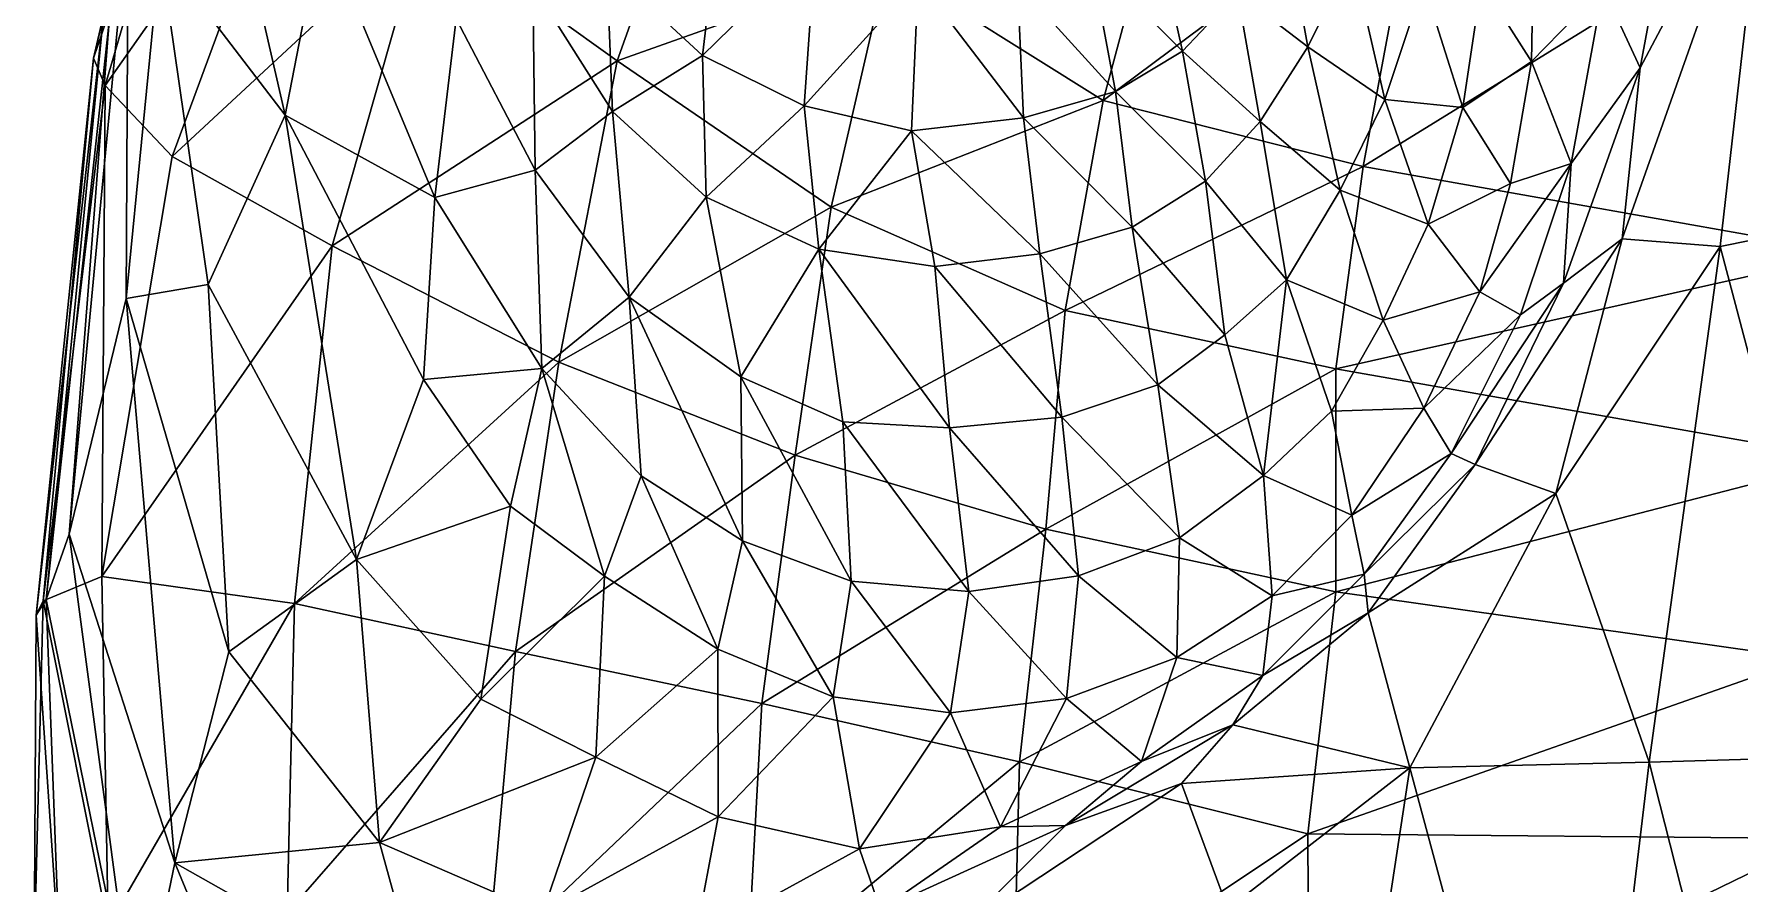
# Model space of a CAD drawing. Extents: x -1.56 to 1.56, y -5.64 to 3.99.
# Drawn here: x -1.416 to -0.25, y 1.642 to 2.223 of the extents above; entities that cross this region are included whole.
import ezdxf

# ---------------------------------------------------------------- set-up
doc = ezdxf.new("R2010")
doc.units = 0
doc.layers.add('MAMMOTH$LWO', color=1, linetype='CONTINUOUS')

msp = doc.modelspace()

# ---------------------------------------------------------------- linework, layer by layer
at = {"layer": 'MAMMOTH$LWO'}
for points in [[(-1.2838, 2.5877, 4.1168), (-1.3755, 2.2066, 3.9475), (-1.2812, 2.4821, 4.2982)], [(-1.3755, 2.2066, 3.9475), (-1.2838, 2.5877, 4.1168), (-1.3685, 2.2359, 3.808)], [(-1.3675, 2.1877, 4.1506), (-1.2812, 2.4821, 4.2982), (-1.3755, 2.2066, 3.9475)], [(-1.2812, 2.4821, 4.2982), (-1.3675, 2.1877, 4.1506), (-1.2335, 2.3783, 4.4824)], [(-1.2981, 2.4021, 2.325), (-1.2443, 2.1675, 2.3551), (-1.3299, 2.2795, 2.8045)], [(-1.2194, 2.2968, 2.0211), (-1.2443, 2.1675, 2.3551), (-1.2981, 2.4021, 2.325)], [(-1.0174, 2.2046, 4.823), (-0.9549, 2.3793, 4.7974), (-1.1493, 2.2992, 4.6514)], [(-0.833, 2.2704, 4.9291), (-0.9549, 2.3793, 4.7974), (-1.0174, 2.2046, 4.823)], [(-1.3217, 2.1392, 4.4018), (-1.2335, 2.3783, 4.4824), (-1.3675, 2.1877, 4.1506)], [(-1.2335, 2.3783, 4.4824), (-1.3217, 2.1392, 4.4018), (-1.1493, 2.2992, 4.6514)], [(-0.6852, 2.1776, 5.0443), (-0.6334, 2.3703, 4.9364), (-0.833, 2.2704, 4.9291)], [(-0.6334, 2.3703, 4.9364), (-0.6852, 2.1776, 5.0443), (-0.4688, 2.3389, 5.0042)], [(-0.288, 2.3619, 2.2025), (-0.318, 2.1999, 2.1859), (-0.3434, 2.2546, 2.081)], [(-0.2307, 2.3649, 2.3398), (-0.3303, 2.0829, 2.2862), (-0.318, 2.1999, 2.1859)], [(-0.3303, 2.0829, 2.2862), (-0.2307, 2.3649, 2.3398), (-0.2632, 2.0777, 2.3552)], [(-0.318, 2.1999, 2.1859), (-0.288, 2.3619, 2.2025), (-0.2307, 2.3649, 2.3398)], [(-0.2632, 2.0777, 2.3552), (-0.2307, 2.3649, 2.3398), (-0.1527, 2.1001, 2.3899)], [(-0.5073, 2.1324, 5.1203), (-0.4688, 2.3389, 5.0042), (-0.6852, 2.1776, 5.0443)], [(-0.1735, 2.0732, 5.1183), (-0.1725, 2.339, 5.0355), (-0.5073, 2.1324, 5.1203)], [(-0.4688, 2.3389, 5.0042), (-0.5073, 2.1324, 5.1203), (-0.1725, 2.339, 5.0355)], [(-0.9591, 2.2084, 1.4222), (-1.0244, 2.2689, 1.3978), (-0.9456, 2.3214, 1.1824)], [(-0.9456, 2.3214, 1.1824), (-0.8817, 2.284, 1.1865), (-0.9591, 2.2084, 1.4222)], [(-1.3647, 2.2316, 3.6282), (-1.3518, 2.3047, 3.2845), (-1.3921, 1.8809, 3.5815)], [(-1.353, 2.0421, 3.2371), (-1.3921, 1.8809, 3.5815), (-1.3518, 2.3047, 3.2845)], [(-1.3518, 2.3047, 3.2845), (-1.3299, 2.2795, 2.8045), (-1.353, 2.0421, 3.2371)], [(-1.2122, 2.0782, 4.643), (-1.1493, 2.2992, 4.6514), (-1.3217, 2.1392, 4.4018)], [(-1.0174, 2.2046, 4.823), (-1.1493, 2.2992, 4.6514), (-1.2122, 2.0782, 4.643)], [(-0.561, 2.3013, 1.34), (-0.5453, 2.2143, 1.5198), (-0.5932, 2.2511, 1.3648)], [(-0.5148, 2.2755, 1.5032), (-0.5453, 2.2143, 1.5198), (-0.561, 2.3013, 1.34)], [(-1.2194, 2.2968, 2.0211), (-1.142, 2.1112, 2.0283), (-1.2443, 2.1675, 2.3551)], [(-1.142, 2.1112, 2.0283), (-1.2194, 2.2968, 2.0211), (-1.1275, 2.2335, 1.7706)], [(-0.6493, 2.2941, 1.1683), (-0.6308, 2.2113, 1.3876), (-0.6936, 2.2741, 1.1765)], [(-0.5932, 2.2511, 1.3648), (-0.6308, 2.2113, 1.3876), (-0.6493, 2.2941, 1.1683)], [(-0.3907, 2.2958, 1.9322), (-0.3922, 2.2043, 1.9412), (-0.4265, 2.258, 1.7845)], [(-0.3922, 2.2043, 1.9412), (-0.3907, 2.2958, 1.9322), (-0.3434, 2.2546, 2.081)], [(-1.2971, 2.0517, 2.7759), (-1.353, 2.0421, 3.2371), (-1.3299, 2.2795, 2.8045)], [(-1.2443, 2.1675, 2.3551), (-1.2971, 2.0517, 2.7759), (-1.3299, 2.2795, 2.8045)], [(-0.8896, 2.1739, 1.4281), (-0.9591, 2.2084, 1.4222), (-0.8817, 2.284, 1.1865)], [(-0.8817, 2.284, 1.1865), (-0.8117, 2.26, 1.1966), (-0.8896, 2.1739, 1.4281)], [(-0.6936, 2.2741, 1.1765), (-0.6768, 2.1838, 1.4051), (-0.7438, 2.2575, 1.199)], [(-0.6308, 2.2113, 1.3876), (-0.6768, 2.1838, 1.4051), (-0.6936, 2.2741, 1.1765)], [(-0.5148, 2.2755, 1.5032), (-0.4926, 2.1782, 1.6758), (-0.5453, 2.2143, 1.5198)], [(-0.4661, 2.2578, 1.6522), (-0.4926, 2.1782, 1.6758), (-0.5148, 2.2755, 1.5032)], [(-1.0205, 2.17, 1.5863), (-1.075, 2.2563, 1.5602), (-1.0244, 2.2689, 1.3978)], [(-1.0244, 2.2689, 1.3978), (-0.9591, 2.2084, 1.4222), (-1.0205, 2.17, 1.5863)], [(-0.871, 2.1046, 4.9764), (-0.833, 2.2704, 4.9291), (-1.0174, 2.2046, 4.823)], [(-0.6852, 2.1776, 5.0443), (-0.833, 2.2704, 4.9291), (-0.871, 2.1046, 4.9764)], [(-1.0734, 2.1299, 1.7779), (-1.1275, 2.2335, 1.7706), (-1.075, 2.2563, 1.5602)], [(-1.075, 2.2563, 1.5602), (-1.0205, 2.17, 1.5863), (-1.0734, 2.1299, 1.7779)], [(-0.8161, 2.1568, 1.4357), (-0.8896, 2.1739, 1.4281), (-0.8117, 2.26, 1.1966)], [(-0.7396, 2.1657, 1.4147), (-0.8161, 2.1568, 1.4357), (-0.8117, 2.26, 1.1966)], [(-0.7438, 2.2575, 1.199), (-0.7396, 2.1657, 1.4147), (-0.8117, 2.26, 1.1966)], [(-0.6768, 2.1838, 1.4051), (-0.7396, 2.1657, 1.4147), (-0.7438, 2.2575, 1.199)], [(-0.5932, 2.2511, 1.3648), (-0.5779, 2.1633, 1.5342), (-0.6308, 2.2113, 1.3876)], [(-0.5453, 2.2143, 1.5198), (-0.5779, 2.1633, 1.5342), (-0.5932, 2.2511, 1.3648)], [(-0.4661, 2.2578, 1.6522), (-0.4392, 2.1728, 1.8113), (-0.4926, 2.1782, 1.6758)], [(-0.4265, 2.258, 1.7845), (-0.4392, 2.1728, 1.8113), (-0.4661, 2.2578, 1.6522)], [(-0.4265, 2.258, 1.7845), (-0.3922, 2.2043, 1.9412), (-0.4392, 2.1728, 1.8113)], [(-0.3434, 2.2546, 2.081), (-0.3651, 2.1345, 2.0773), (-0.3922, 2.2043, 1.9412)], [(-0.3651, 2.1345, 2.0773), (-0.3434, 2.2546, 2.081), (-0.318, 2.1999, 2.1859)], [(-1.3755, 2.2066, 3.9475), (-1.3685, 2.2359, 3.808), (-1.4147, 1.8255, 3.8723)], [(-1.3685, 2.2359, 3.808), (-1.4078, 1.8362, 3.7596), (-1.4147, 1.8255, 3.8723)], [(-1.3685, 2.2359, 3.808), (-1.3647, 2.2316, 3.6282), (-1.4078, 1.8362, 3.7596)], [(-1.3921, 1.8809, 3.5815), (-1.4078, 1.8362, 3.7596), (-1.3647, 2.2316, 3.6282)], [(-1.1275, 2.2335, 1.7706), (-1.0734, 2.1299, 1.7779), (-1.142, 2.1112, 2.0283)], [(-1.3755, 2.2066, 3.9475), (-1.4147, 1.8255, 3.8723), (-1.4099, 1.8353, 4.1113)], [(-1.3675, 2.1877, 4.1506), (-1.3755, 2.2066, 3.9475), (-1.4099, 1.8353, 4.1113)], [(-1.0572, 1.9986, 4.8503), (-1.0174, 2.2046, 4.823), (-1.2122, 2.0782, 4.643)], [(-0.871, 2.1046, 4.9764), (-1.0174, 2.2046, 4.823), (-1.0572, 1.9986, 4.8503)], [(-0.9565, 2.1115, 1.5973), (-1.0205, 2.17, 1.5863), (-0.9591, 2.2084, 1.4222)], [(-0.9591, 2.2084, 1.4222), (-0.8896, 2.1739, 1.4281), (-0.9565, 2.1115, 1.5973)], [(-0.6308, 2.2113, 1.3876), (-0.6151, 2.1225, 1.5477), (-0.6768, 2.1838, 1.4051)], [(-0.5779, 2.1633, 1.5342), (-0.6151, 2.1225, 1.5477), (-0.6308, 2.2113, 1.3876)], [(-0.5453, 2.2143, 1.5198), (-0.523, 2.1162, 1.6851), (-0.5779, 2.1633, 1.5342)], [(-0.4926, 2.1782, 1.6758), (-0.523, 2.1162, 1.6851), (-0.5453, 2.2143, 1.5198)], [(-0.3922, 2.2043, 1.9412), (-0.4067, 2.1207, 1.9511), (-0.4392, 2.1728, 1.8113)], [(-0.4067, 2.1207, 1.9511), (-0.3922, 2.2043, 1.9412), (-0.3651, 2.1345, 2.0773)], [(-0.318, 2.1999, 2.1859), (-0.3704, 2.0526, 2.1816), (-0.3651, 2.1345, 2.0773)], [(-0.3704, 2.0526, 2.1816), (-0.318, 2.1999, 2.1859), (-0.3303, 2.0829, 2.2862)], [(-1.3675, 2.1877, 4.1506), (-1.4099, 1.8353, 4.1113), (-1.3698, 1.8521, 4.41)], [(-1.3217, 2.1392, 4.4018), (-1.3675, 2.1877, 4.1506), (-1.3698, 1.8521, 4.41)], [(-0.6768, 2.1838, 1.4051), (-0.6654, 2.091, 1.563), (-0.7396, 2.1657, 1.4147)], [(-0.6151, 2.1225, 1.5477), (-0.6654, 2.091, 1.563), (-0.6768, 2.1838, 1.4051)], [(-1.0091, 2.043, 1.7861), (-1.0734, 2.1299, 1.7779), (-1.0205, 2.17, 1.5863)], [(-1.0205, 2.17, 1.5863), (-0.9565, 2.1115, 1.5973), (-1.0091, 2.043, 1.7861)], [(-0.8795, 2.0759, 1.5972), (-0.9565, 2.1115, 1.5973), (-0.8896, 2.1739, 1.4281)], [(-0.8896, 2.1739, 1.4281), (-0.8161, 2.1568, 1.4357), (-0.8795, 2.0759, 1.5972)], [(-0.7111, 2.034, 5.0922), (-0.6852, 2.1776, 5.0443), (-0.871, 2.1046, 4.9764)], [(-0.5073, 2.1324, 5.1203), (-0.6852, 2.1776, 5.0443), (-0.7111, 2.034, 5.0922)], [(-0.4926, 2.1782, 1.6758), (-0.4629, 2.093, 1.8316), (-0.523, 2.1162, 1.6851)], [(-0.4392, 2.1728, 1.8113), (-0.4629, 2.093, 1.8316), (-0.4926, 2.1782, 1.6758)], [(-0.4392, 2.1728, 1.8113), (-0.4067, 2.1207, 1.9511), (-0.4629, 2.093, 1.8316)], [(-1.2971, 2.0517, 2.7759), (-1.2443, 2.1675, 2.3551), (-1.1956, 1.8636, 2.6951)], [(-1.2443, 2.1675, 2.3551), (-1.1498, 1.9868, 2.2983), (-1.1956, 1.8636, 2.6951)], [(-1.1498, 1.9868, 2.2983), (-1.2443, 2.1675, 2.3551), (-1.142, 2.1112, 2.0283)], [(-0.7396, 2.1657, 1.4147), (-0.7285, 2.0726, 1.5765), (-0.8161, 2.1568, 1.4357)], [(-0.6654, 2.091, 1.563), (-0.7285, 2.0726, 1.5765), (-0.7396, 2.1657, 1.4147)], [(-0.5779, 2.1633, 1.5342), (-0.5598, 2.0549, 1.6925), (-0.6151, 2.1225, 1.5477)], [(-0.523, 2.1162, 1.6851), (-0.5598, 2.0549, 1.6925), (-0.5779, 2.1633, 1.5342)], [(-0.8002, 2.064, 1.5923), (-0.8795, 2.0759, 1.5972), (-0.8161, 2.1568, 1.4357)], [(-0.7285, 2.0726, 1.5765), (-0.8002, 2.064, 1.5923), (-0.8161, 2.1568, 1.4357)], [(-1.3217, 2.1392, 4.4018), (-1.3698, 1.8521, 4.41), (-1.2122, 2.0782, 4.643)], [(-0.4067, 2.1207, 1.9511), (-0.3651, 2.1345, 2.0773), (-0.4276, 2.0466, 1.9696)], [(-0.3651, 2.1345, 2.0773), (-0.3999, 2.031, 2.0842), (-0.4276, 2.0466, 1.9696)], [(-0.3999, 2.031, 2.0842), (-0.3651, 2.1345, 2.0773), (-0.3704, 2.0526, 2.1816)], [(-1.0689, 1.9943, 2.0167), (-1.142, 2.1112, 2.0283), (-1.0734, 2.1299, 1.7779)], [(-1.0734, 2.1299, 1.7779), (-1.0091, 2.043, 1.7861), (-1.0689, 1.9943, 2.0167)], [(-0.526, 1.9941, 5.1655), (-0.5073, 2.1324, 5.1203), (-0.7111, 2.034, 5.0922)], [(-0.6151, 2.1225, 1.5477), (-0.602, 2.0174, 1.6931), (-0.6654, 2.091, 1.563)], [(-0.5598, 2.0549, 1.6925), (-0.602, 2.0174, 1.6931), (-0.6151, 2.1225, 1.5477)], [(-0.5073, 2.1324, 5.1203), (-0.526, 1.9941, 5.1655), (-0.1735, 2.0732, 5.1183)], [(-1.142, 2.1112, 2.0283), (-1.0689, 1.9943, 2.0167), (-1.1498, 1.9868, 2.2983)], [(-0.9329, 1.9885, 1.7723), (-1.0091, 2.043, 1.7861), (-0.9565, 2.1115, 1.5973)], [(-0.9565, 2.1115, 1.5973), (-0.8795, 2.0759, 1.5972), (-0.9329, 1.9885, 1.7723)], [(-0.523, 2.1162, 1.6851), (-0.4936, 2.0273, 1.8364), (-0.5598, 2.0549, 1.6925)], [(-0.4629, 2.093, 1.8316), (-0.4936, 2.0273, 1.8364), (-0.523, 2.1162, 1.6851)], [(-0.4067, 2.1207, 1.9511), (-0.4276, 2.0466, 1.9696), (-0.4629, 2.093, 1.8316)], [(-0.8956, 1.9349, 5.0172), (-0.871, 2.1046, 4.9764), (-1.0572, 1.9986, 4.8503)], [(-0.7111, 2.034, 5.0922), (-0.871, 2.1046, 4.9764), (-0.8956, 1.9349, 5.0172)], [(-0.1527, 2.1001, 2.3899), (-0.1712, 1.7292, 2.4054), (-0.2632, 2.0777, 2.3552)], [(-0.6654, 2.091, 1.563), (-0.6477, 1.983, 1.7115), (-0.7285, 2.0726, 1.5765)], [(-0.602, 2.0174, 1.6931), (-0.6477, 1.983, 1.7115), (-0.6654, 2.091, 1.563)], [(-0.4629, 2.093, 1.8316), (-0.4276, 2.0466, 1.9696), (-0.4936, 2.0273, 1.8364)], [(-1.2379, 1.8336, 4.6931), (-1.2122, 2.0782, 4.643), (-1.3698, 1.8521, 4.41)], [(-1.0572, 1.9986, 4.8503), (-1.2122, 2.0782, 4.643), (-1.2379, 1.8336, 4.6931)], [(-0.8631, 1.9577, 1.7676), (-0.9329, 1.9885, 1.7723), (-0.8795, 2.0759, 1.5972)], [(-0.8002, 2.064, 1.5923), (-0.7902, 1.9536, 1.7471), (-0.8795, 2.0759, 1.5972)], [(-0.7902, 1.9536, 1.7471), (-0.8631, 1.9577, 1.7676), (-0.8795, 2.0759, 1.5972)], [(-0.3704, 2.0526, 2.1816), (-0.3303, 2.0829, 2.2862), (-0.4307, 1.9287, 2.2431)], [(-0.3303, 2.0829, 2.2862), (-0.3756, 1.9087, 2.386), (-0.4307, 1.9287, 2.2431)], [(-0.3303, 2.0829, 2.2862), (-0.2632, 2.0777, 2.3552), (-0.3756, 1.9087, 2.386)], [(-0.2632, 2.0777, 2.3552), (-0.3118, 1.7251, 2.4021), (-0.3756, 1.9087, 2.386)], [(-0.3118, 1.7251, 2.4021), (-0.2632, 2.0777, 2.3552), (-0.1712, 1.7292, 2.4054)], [(-0.7285, 2.0726, 1.5765), (-0.7133, 1.9611, 1.7297), (-0.8002, 2.064, 1.5923)], [(-0.6477, 1.983, 1.7115), (-0.7133, 1.9611, 1.7297), (-0.7285, 2.0726, 1.5765)], [(-0.1755, 1.9322, 5.1604), (-0.1735, 2.0732, 5.1183), (-0.526, 1.9941, 5.1655)], [(-0.7133, 1.9611, 1.7297), (-0.7902, 1.9536, 1.7471), (-0.8002, 2.064, 1.5923)], [(-0.602, 2.0174, 1.6931), (-0.5598, 2.0549, 1.6925), (-0.5756, 1.921, 1.8397)], [(-0.529, 1.965, 1.8437), (-0.5756, 1.921, 1.8397), (-0.5598, 2.0549, 1.6925)], [(-0.4936, 2.0273, 1.8364), (-0.529, 1.965, 1.8437), (-0.5598, 2.0549, 1.6925)], [(-0.3999, 2.031, 2.0842), (-0.3704, 2.0526, 2.1816), (-0.4473, 1.9361, 2.1127)], [(-0.3704, 2.0526, 2.1816), (-0.4307, 1.9287, 2.2431), (-0.4473, 1.9361, 2.1127)], [(-1.3921, 1.8809, 3.5815), (-1.353, 2.0421, 3.2371), (-1.3199, 1.6562, 3.487)], [(-1.353, 2.0421, 3.2371), (-1.2971, 2.0517, 2.7759), (-1.283, 1.8006, 3.1404)], [(-1.283, 1.8006, 3.1404), (-1.3199, 1.6562, 3.487), (-1.353, 2.0421, 3.2371)], [(-1.2971, 2.0517, 2.7759), (-1.1956, 1.8636, 2.6951), (-1.283, 1.8006, 3.1404)], [(-1.001, 1.9209, 2.0005), (-1.0689, 1.9943, 2.0167), (-1.0091, 2.043, 1.7861)], [(-0.9329, 1.9885, 1.7723), (-0.9317, 1.8764, 1.9729), (-1.0091, 2.043, 1.7861)], [(-0.9317, 1.8764, 1.9729), (-1.001, 1.9209, 2.0005), (-1.0091, 2.043, 1.7861)], [(-0.4276, 2.0466, 1.9696), (-0.4658, 1.9671, 1.9762), (-0.4936, 2.0273, 1.8364)], [(-0.4276, 2.0466, 1.9696), (-0.3999, 2.031, 2.0842), (-0.4658, 1.9671, 1.9762)], [(-0.7244, 1.8843, 5.1242), (-0.7111, 2.034, 5.0922), (-0.8956, 1.9349, 5.0172)], [(-0.526, 1.9941, 5.1655), (-0.7111, 2.034, 5.0922), (-0.7244, 1.8843, 5.1242)], [(-0.3999, 2.031, 2.0842), (-0.4473, 1.9361, 2.1127), (-0.4658, 1.9671, 1.9762)], [(-0.4936, 2.0273, 1.8364), (-0.4658, 1.9671, 1.9762), (-0.529, 1.965, 1.8437)], [(-0.602, 2.0174, 1.6931), (-0.5756, 1.921, 1.8397), (-0.6477, 1.983, 1.7115)], [(-1.0868, 1.8008, 4.915), (-1.0572, 1.9986, 4.8503), (-1.2379, 1.8336, 4.6931)], [(-1.0904, 1.9001, 2.2871), (-1.1498, 1.9868, 2.2983), (-1.0689, 1.9943, 2.0167)], [(-1.026, 1.8522, 2.2415), (-1.0904, 1.9001, 2.2871), (-1.0689, 1.9943, 2.0167)], [(-0.8956, 1.9349, 5.0172), (-1.0572, 1.9986, 4.8503), (-1.0868, 1.8008, 4.915)], [(-1.001, 1.9209, 2.0005), (-1.026, 1.8522, 2.2415), (-1.0689, 1.9943, 2.0167)], [(-1.1498, 1.9868, 2.2983), (-1.0904, 1.9001, 2.2871), (-1.1956, 1.8636, 2.6951)], [(-0.8631, 1.9577, 1.7676), (-0.8575, 1.8488, 1.9469), (-0.9329, 1.9885, 1.7723)], [(-0.8575, 1.8488, 1.9469), (-0.9317, 1.8764, 1.9729), (-0.9329, 1.9885, 1.7723)], [(-0.526, 1.8415, 5.1799), (-0.526, 1.9941, 5.1655), (-0.7244, 1.8843, 5.1242)], [(-0.6477, 1.983, 1.7115), (-0.6329, 1.8784, 1.858), (-0.7133, 1.9611, 1.7297)], [(-0.5756, 1.921, 1.8397), (-0.6329, 1.8784, 1.858), (-0.6477, 1.983, 1.7115)], [(-0.526, 1.9941, 5.1655), (-0.526, 1.8415, 5.1799), (-0.1755, 1.9322, 5.1604)], [(-0.7133, 1.9611, 1.7297), (-0.7019, 1.8526, 1.8837), (-0.7902, 1.9536, 1.7471)], [(-0.6329, 1.8784, 1.858), (-0.7019, 1.8526, 1.8837), (-0.7133, 1.9611, 1.7297)], [(-0.529, 1.965, 1.8437), (-0.5151, 1.8939, 1.9845), (-0.5756, 1.921, 1.8397)], [(-0.4658, 1.9671, 1.9762), (-0.5151, 1.8939, 1.9845), (-0.529, 1.965, 1.8437)], [(-0.4658, 1.9671, 1.9762), (-0.4473, 1.9361, 2.1127), (-0.5151, 1.8939, 1.9845)], [(-0.7902, 1.9536, 1.7471), (-0.777, 1.8418, 1.9142), (-0.8631, 1.9577, 1.7676)], [(-0.777, 1.8418, 1.9142), (-0.8575, 1.8488, 1.9469), (-0.8631, 1.9577, 1.7676)], [(-0.7019, 1.8526, 1.8837), (-0.777, 1.8418, 1.9142), (-0.7902, 1.9536, 1.7471)], [(-0.4473, 1.9361, 2.1127), (-0.5067, 1.8536, 2.1505), (-0.5151, 1.8939, 1.9845)], [(-0.4473, 1.9361, 2.1127), (-0.4307, 1.9287, 2.2431), (-0.5067, 1.8536, 2.1505)], [(-0.9184, 1.7653, 5.0662), (-0.8956, 1.9349, 5.0172), (-1.0868, 1.8008, 4.915)], [(-0.7244, 1.8843, 5.1242), (-0.8956, 1.9349, 5.0172), (-0.9184, 1.7653, 5.0662)], [(-0.2046, 1.796, 5.2139), (-0.1755, 1.9322, 5.1604), (-0.526, 1.8415, 5.1799)], [(-0.4307, 1.9287, 2.2431), (-0.5039, 1.8271, 2.3299), (-0.5067, 1.8536, 2.1505)], [(-0.4307, 1.9287, 2.2431), (-0.3756, 1.9087, 2.386), (-0.5039, 1.8271, 2.3299)], [(-0.9485, 1.8023, 2.1995), (-1.026, 1.8522, 2.2415), (-1.001, 1.9209, 2.0005)], [(-0.9317, 1.8764, 1.9729), (-0.9485, 1.8023, 2.1995), (-1.001, 1.9209, 2.0005)], [(-0.5756, 1.921, 1.8397), (-0.5696, 1.8389, 1.9958), (-0.6329, 1.8784, 1.858)], [(-0.5151, 1.8939, 1.9845), (-0.5696, 1.8389, 1.9958), (-0.5756, 1.921, 1.8397)], [(-0.3756, 1.9087, 2.386), (-0.4754, 1.7213, 2.5036), (-0.5039, 1.8271, 2.3299)], [(-0.3756, 1.9087, 2.386), (-0.3118, 1.7251, 2.4021), (-0.4754, 1.7213, 2.5036)], [(-1.1956, 1.8636, 2.6951), (-1.0904, 1.9001, 2.2871), (-1.1105, 1.7681, 2.6633)], [(-1.0904, 1.9001, 2.2871), (-1.026, 1.8522, 2.2415), (-1.1105, 1.7681, 2.6633)], [(-0.5151, 1.8939, 1.9845), (-0.5067, 1.8536, 2.1505), (-0.5696, 1.8389, 1.9958)], [(-1.4078, 1.8362, 3.7596), (-1.3921, 1.8809, 3.5815), (-1.3456, 1.5318, 3.6352)], [(-1.3199, 1.6562, 3.487), (-1.3456, 1.5318, 3.6352), (-1.3921, 1.8809, 3.5815)], [(-0.7424, 1.7253, 5.1667), (-0.7244, 1.8843, 5.1242), (-0.9184, 1.7653, 5.0662)], [(-0.526, 1.8415, 5.1799), (-0.7244, 1.8843, 5.1242), (-0.7424, 1.7253, 5.1667)], [(-0.6329, 1.8784, 1.858), (-0.6348, 1.7966, 2.019), (-0.7019, 1.8526, 1.8837)], [(-0.5696, 1.8389, 1.9958), (-0.6348, 1.7966, 2.019), (-0.6329, 1.8784, 1.858)], [(-0.8697, 1.7697, 2.1509), (-0.9485, 1.8023, 2.1995), (-0.9317, 1.8764, 1.9729)], [(-0.8575, 1.8488, 1.9469), (-0.8697, 1.7697, 2.1509), (-0.9317, 1.8764, 1.9729)], [(-1.283, 1.8006, 3.1404), (-1.1956, 1.8636, 2.6951), (-1.1799, 1.6701, 3.0619)], [(-1.1956, 1.8636, 2.6951), (-1.1105, 1.7681, 2.6633), (-1.1799, 1.6701, 3.0619)], [(-1.3698, 1.8521, 4.41), (-1.4099, 1.8353, 4.1113), (-1.3653, 1.6129, 4.4835)], [(-1.3698, 1.8521, 4.41), (-1.3653, 1.6129, 4.4835), (-1.2379, 1.8336, 4.6931)], [(-1.1105, 1.7681, 2.6633), (-1.026, 1.8522, 2.2415), (-1.0319, 1.7286, 2.6217)], [(-1.026, 1.8522, 2.2415), (-0.9485, 1.8023, 2.1995), (-1.0319, 1.7286, 2.6217)], [(-0.7896, 1.7589, 2.1015), (-0.8697, 1.7697, 2.1509), (-0.8575, 1.8488, 1.9469)], [(-0.777, 1.8418, 1.9142), (-0.7896, 1.7589, 2.1015), (-0.8575, 1.8488, 1.9469)], [(-0.7019, 1.8526, 1.8837), (-0.7102, 1.7686, 2.0558), (-0.777, 1.8418, 1.9142)], [(-0.6348, 1.7966, 2.019), (-0.7102, 1.7686, 2.0558), (-0.7019, 1.8526, 1.8837)], [(-0.5067, 1.8536, 2.1505), (-0.5759, 1.7844, 2.209), (-0.5696, 1.8389, 1.9958)], [(-0.5067, 1.8536, 2.1505), (-0.5039, 1.8271, 2.3299), (-0.5759, 1.7844, 2.209)], [(-1.4099, 1.8353, 4.1113), (-1.416, 1.5924, 4.1105), (-1.3653, 1.6129, 4.4835)], [(-1.4099, 1.8353, 4.1113), (-1.4147, 1.8255, 3.8723), (-1.416, 1.5924, 4.1105)], [(-1.4147, 1.8255, 3.8723), (-1.4078, 1.8362, 3.7596), (-1.3985, 1.5875, 3.7933)], [(-1.4078, 1.8362, 3.7596), (-1.3456, 1.5318, 3.6352), (-1.3985, 1.5875, 3.7933)], [(-1.2431, 1.6217, 4.8018), (-1.2379, 1.8336, 4.6931), (-1.3653, 1.6129, 4.4835)], [(-1.0868, 1.8008, 4.915), (-1.2379, 1.8336, 4.6931), (-1.2431, 1.6217, 4.8018)], [(-0.7102, 1.7686, 2.0558), (-0.7896, 1.7589, 2.1015), (-0.777, 1.8418, 1.9142)], [(-0.5451, 1.676, 5.2169), (-0.526, 1.8415, 5.1799), (-0.7424, 1.7253, 5.1667)], [(-0.5696, 1.8389, 1.9958), (-0.5759, 1.7844, 2.209), (-0.6348, 1.7966, 2.019)], [(-0.526, 1.8415, 5.1799), (-0.5451, 1.676, 5.2169), (-0.2046, 1.796, 5.2139)], [(-1.4147, 1.8255, 3.8723), (-1.3985, 1.5875, 3.7933), (-1.416, 1.5924, 4.1105)], [(-0.5039, 1.8271, 2.3299), (-0.5964, 1.7506, 2.4354), (-0.5759, 1.7844, 2.209)], [(-0.5039, 1.8271, 2.3299), (-0.4754, 1.7213, 2.5036), (-0.5964, 1.7506, 2.4354)], [(-1.283, 1.8006, 3.1404), (-1.1799, 1.6701, 3.0619), (-1.3199, 1.6562, 3.487)], [(-1.1063, 1.5867, 4.9753), (-1.0868, 1.8008, 4.915), (-1.2431, 1.6217, 4.8018)], [(-0.9184, 1.7653, 5.0662), (-1.0868, 1.8008, 4.915), (-1.1063, 1.5867, 4.9753)], [(-1.0319, 1.7286, 2.6217), (-0.9485, 1.8023, 2.1995), (-0.9483, 1.6877, 2.5635)], [(-0.8697, 1.7697, 2.1509), (-0.9483, 1.6877, 2.5635), (-0.9485, 1.8023, 2.1995)], [(-0.6348, 1.7966, 2.019), (-0.6589, 1.7255, 2.29), (-0.7102, 1.7686, 2.0558)], [(-0.5759, 1.7844, 2.209), (-0.6589, 1.7255, 2.29), (-0.6348, 1.7966, 2.019)], [(-0.1944, 1.6728, 5.2534), (-0.2046, 1.796, 5.2139), (-0.5451, 1.676, 5.2169)], [(-0.5759, 1.7844, 2.209), (-0.5964, 1.7506, 2.4354), (-0.6589, 1.7255, 2.29)], [(-1.1105, 1.7681, 2.6633), (-1.0319, 1.7286, 2.6217), (-1.1799, 1.6701, 3.0619)], [(-0.929, 1.5711, 5.1091), (-0.9184, 1.7653, 5.0662), (-1.1063, 1.5867, 4.9753)], [(-0.9483, 1.6877, 2.5635), (-0.8697, 1.7697, 2.1509), (-0.8517, 1.6659, 2.4835)], [(-0.7424, 1.7253, 5.1667), (-0.9184, 1.7653, 5.0662), (-0.929, 1.5711, 5.1091)], [(-0.7896, 1.7589, 2.1015), (-0.8517, 1.6659, 2.4835), (-0.8697, 1.7697, 2.1509)], [(-0.7102, 1.7686, 2.0558), (-0.7554, 1.6809, 2.3918), (-0.7896, 1.7589, 2.1015)], [(-0.7554, 1.6809, 2.3918), (-0.7102, 1.7686, 2.0558), (-0.6589, 1.7255, 2.29)], [(-0.8517, 1.6659, 2.4835), (-0.7896, 1.7589, 2.1015), (-0.7554, 1.6809, 2.3918)], [(-0.5964, 1.7506, 2.4354), (-0.7109, 1.6817, 2.5576), (-0.6589, 1.7255, 2.29)], [(-0.5964, 1.7506, 2.4354), (-0.6316, 1.7105, 2.6583), (-0.7109, 1.6817, 2.5576)], [(-0.4754, 1.7213, 2.5036), (-0.6316, 1.7105, 2.6583), (-0.5964, 1.7506, 2.4354)], [(-1.1799, 1.6701, 3.0619), (-1.0319, 1.7286, 2.6217), (-1.0685, 1.6218, 2.9802)], [(-0.9483, 1.6877, 2.5635), (-1.0685, 1.6218, 2.9802), (-1.0319, 1.7286, 2.6217)], [(-0.1712, 1.7292, 2.4054), (-0.2077, 1.315, 2.4619), (-0.3118, 1.7251, 2.4021)], [(-0.7469, 1.5413, 5.2039), (-0.7424, 1.7253, 5.1667), (-0.929, 1.5711, 5.1091)], [(-0.6589, 1.7255, 2.29), (-0.7109, 1.6817, 2.5576), (-0.7554, 1.6809, 2.3918)], [(-0.5451, 1.676, 5.2169), (-0.7424, 1.7253, 5.1667), (-0.7469, 1.5413, 5.2039)], [(-0.5999, 1.6247, 2.6701), (-0.6316, 1.7105, 2.6583), (-0.4754, 1.7213, 2.5036)], [(-0.5233, 1.4064, 2.6315), (-0.5999, 1.6247, 2.6701), (-0.4754, 1.7213, 2.5036)], [(-0.4754, 1.7213, 2.5036), (-0.3625, 1.3013, 2.5071), (-0.5233, 1.4064, 2.6315)], [(-0.3625, 1.3013, 2.5071), (-0.4754, 1.7213, 2.5036), (-0.3118, 1.7251, 2.4021)], [(-0.3625, 1.3013, 2.5071), (-0.3118, 1.7251, 2.4021), (-0.2077, 1.315, 2.4619)], [(-0.6316, 1.7105, 2.6583), (-0.5999, 1.6247, 2.6701), (-0.7822, 1.6109, 2.8279)], [(-0.6316, 1.7105, 2.6583), (-0.7822, 1.6109, 2.8279), (-0.7109, 1.6817, 2.5576)], [(-1.0685, 1.6218, 2.9802), (-0.9483, 1.6877, 2.5635), (-0.9641, 1.6043, 2.8467)], [(-0.8517, 1.6659, 2.4835), (-0.9641, 1.6043, 2.8467), (-0.9483, 1.6877, 2.5635)], [(-0.7554, 1.6809, 2.3918), (-0.8373, 1.6241, 2.7071), (-0.8517, 1.6659, 2.4835)], [(-0.8373, 1.6241, 2.7071), (-0.7554, 1.6809, 2.3918), (-0.7109, 1.6817, 2.5576)], [(-0.7109, 1.6817, 2.5576), (-0.7822, 1.6109, 2.8279), (-0.8373, 1.6241, 2.7071)], [(-1.3199, 1.6562, 3.487), (-1.1799, 1.6701, 3.0619), (-1.1496, 1.5601, 3.2419)], [(-1.0685, 1.6218, 2.9802), (-1.1496, 1.5601, 3.2419), (-1.1799, 1.6701, 3.0619)], [(-0.5442, 1.5025, 5.2591), (-0.5451, 1.676, 5.2169), (-0.7469, 1.5413, 5.2039)], [(-0.5451, 1.676, 5.2169), (-0.5442, 1.5025, 5.2591), (-0.1944, 1.6728, 5.2534)], [(-0.1988, 1.5163, 5.3019), (-0.1944, 1.6728, 5.2534), (-0.5442, 1.5025, 5.2591)], [(-1.3456, 1.5318, 3.6352), (-1.3199, 1.6562, 3.487), (-1.2434, 1.4713, 3.4387)], [(-1.1496, 1.5601, 3.2419), (-1.2434, 1.4713, 3.4387), (-1.3199, 1.6562, 3.487)], [(-0.9641, 1.6043, 2.8467), (-0.8517, 1.6659, 2.4835), (-0.8373, 1.6241, 2.7071)]]:
    msp.add_3dface(points, dxfattribs=at)

doc.saveas('drawing.dxf')
